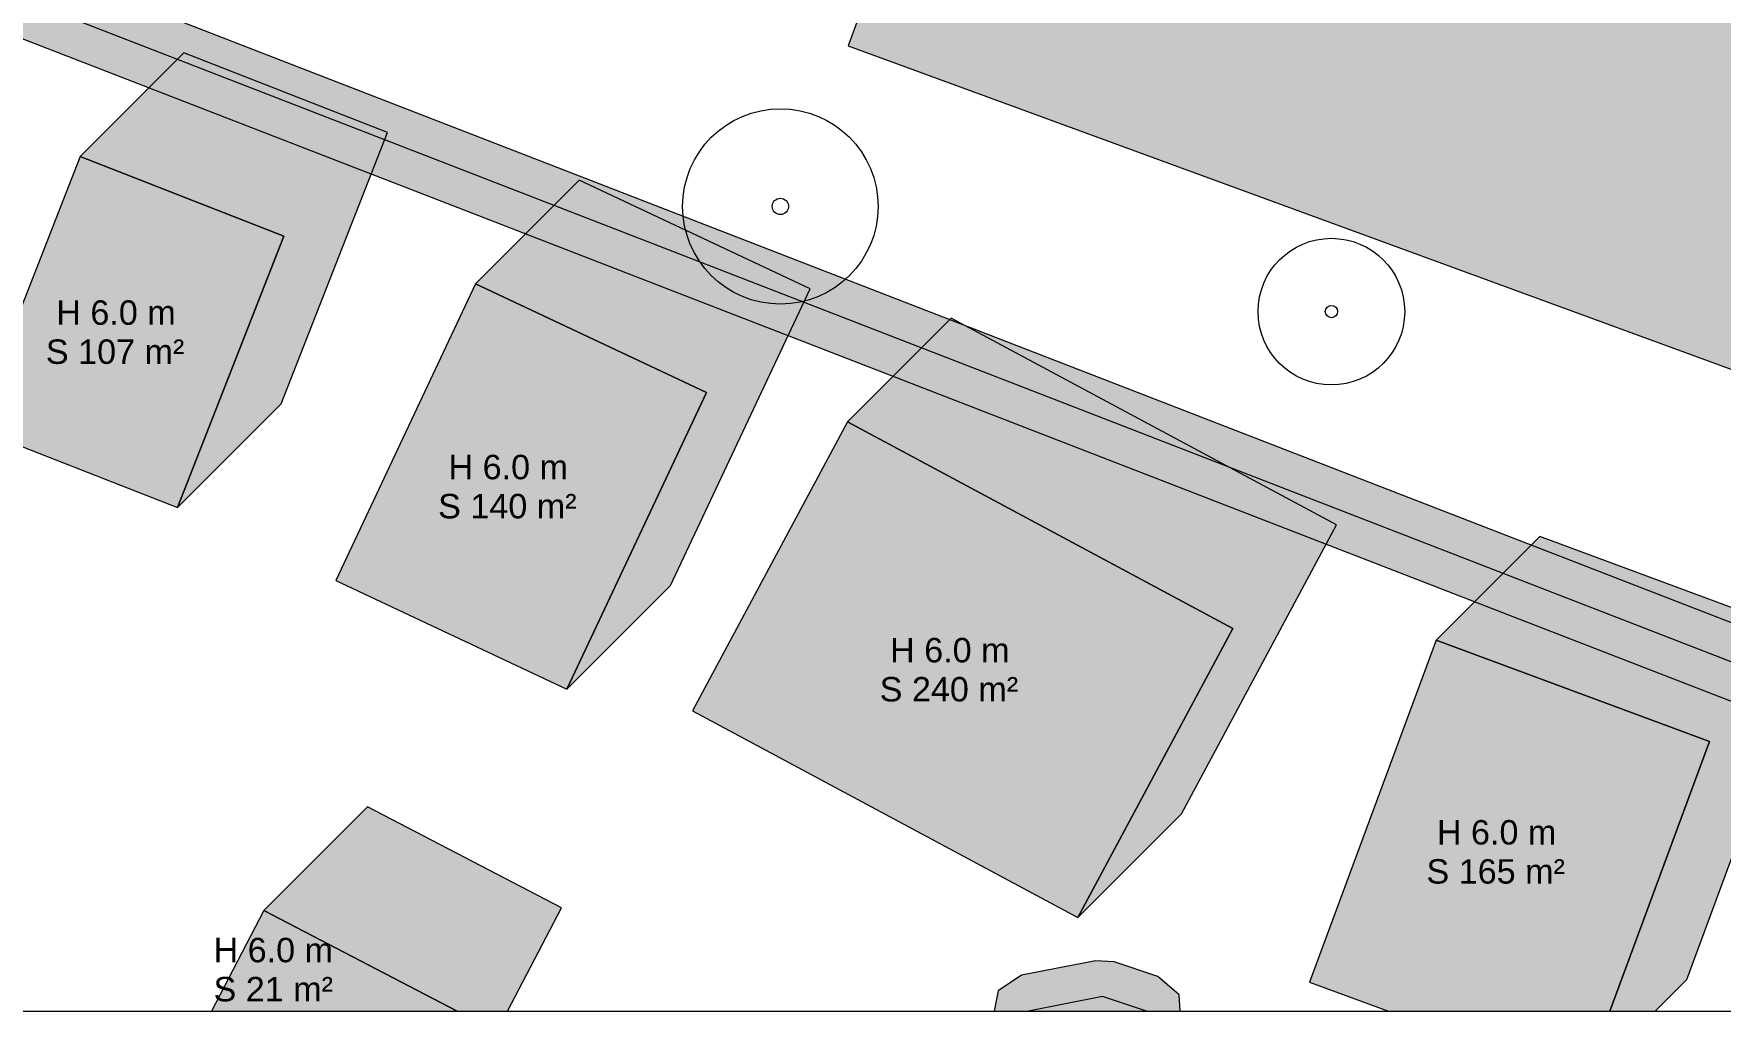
# Model space of a CAD drawing. Header units: metres. Extents: x -3 to 687, y -1 to 1371.
# Drawn here: x 326.6 to 395.6, y 0 to 40 of the extents above; entities that cross this region are included whole.
import ezdxf

# ---------------------------------------------------------------- set-up
doc = ezdxf.new("R2010")
doc.units = ezdxf.units.M
doc.header["$MEASUREMENT"] = 0
for name, color, linetype, lineweight, true_color in [('TPX_BUILDING_AREAS_TEXT', 7, 'CONTINUOUS', 0, 0x000000), ('TPX_BUILDING_HEIGHTS_TEXT', 7, 'CONTINUOUS', 0, 0x000000), ('TPX_BUILDINGS', 7, 'CONTINUOUS', 0, 0x000000), ('TPX_BUILDINGS_HATCH', 7, 'CONTINUOUS', 0, 0xf0f0f0), ('TPX_BUILDINGS_SHADOWS_HATCH', 7, 'CONTINUOUS', 0, 0x000000), ('TPX_BUILDINGS_SHADOWS_OUTLINES', 7, 'CONTINUOUS', 0, 0x000000), ('TPX_FRAME_PROJECT', 7, 'CONTINUOUS', 0, 0x000000), ('TPX_ROADS_AXES', 7, 'CONTINUOUS', 0, 0x323232), ('TPX_ROADS_CONTOURS', 7, 'CONTINUOUS', 0, 0x646464), ('TPX_ROADS_HATCH', 7, 'CONTINUOUS', 0, 0xc8c8c8), ('TPX_VEGETATION_TREES_INDIVIDUAL', 7, 'CONTINUOUS', 0, 0x136734)]:
    doc.layers.add(name, color=color, linetype=linetype, lineweight=lineweight, true_color=true_color)
doc.styles.add('TPX_TEXTE', font='arial.ttf')

# ---------------------------------------------------------------- blocks, each defined once
blk = doc.blocks.new('TREETR003_CR040')
at = {"layer": 'TPX_VEGETATION_TREES_INDIVIDUAL'}
for radius in [4, 0.333]:
    blk.add_circle((0, 0, 0.036), radius, dxfattribs=at)
blk = doc.blocks.new('TREETR003_CR030')
at = {"layer": 'TPX_VEGETATION_TREES_INDIVIDUAL'}
for radius in [3, 0.25]:
    blk.add_circle((0, 0, 0.036), radius, dxfattribs=at)

msp = doc.modelspace()

# ---------------------------------------------------------------- hatches: boundary and pattern name
at = {"layer": 'TPX_BUILDINGS_HATCH'}
for points in [[(370.614, 68.829), (359.897, 39.515), (462.032, 2.1), (465.936, 14.887), (443.029, 26.091), (425.101, 33.391), (425.634, 36.034), (397.087, 47.127), (398.902, 51.72), (370.614, 68.829)], [(328.462, 34.985), (324.114, 23.876), (332.45, 20.615), (336.798, 31.724), (328.462, 34.985)], [(344.648, 29.775), (338.931, 17.626), (348.376, 13.179), (354.093, 25.328), (344.648, 29.775)], [(359.874, 24.131), (353.527, 12.299), (369.3, 3.834), (375.646, 15.666), (359.874, 24.131)], [(383.961, 15.187), (378.781, 1.193), (382.007, 0), (391.07, 0), (395.151, 11.045), (383.961, 15.187)], [(335.977, 4.121), (333.836, 0), (343.898, 0), (335.977, 4.121)]]:
    msp.add_hatch(color=256, dxfattribs=at).paths.add_polyline_path(points)
at = {"layer": 'TPX_BUILDINGS_SHADOWS_HATCH'}
for points in [[(332.704, 39.228), (328.462, 34.985), (336.798, 31.724), (332.45, 20.615), (336.692, 24.858), (341.04, 35.966), (332.704, 39.228)], [(348.891, 34.017), (344.648, 29.775), (354.093, 25.328), (348.376, 13.179), (352.618, 17.422), (358.336, 29.571), (348.891, 34.017)], [(364.116, 28.373), (359.874, 24.131), (375.646, 15.666), (369.3, 3.834), (373.542, 8.076), (379.889, 19.909), (364.116, 28.373)], [(388.203, 19.43), (383.961, 15.187), (395.151, 11.045), (391.07, 0), (392.929, 0), (394.223, 1.294), (399.393, 15.287), (388.203, 19.43)], [(340.22, 8.364), (335.977, 4.121), (343.898, 0), (345.958, 0), (348.164, 4.231), (340.22, 8.364)]]:
    msp.add_hatch(color=256, dxfattribs=at).paths.add_polyline_path(points)
at = {"layer": 'TPX_ROADS_HATCH'}
for points in [[(283.339, 59.142), (282.545, 58.312), (282.572, 57.164), (283.402, 56.371), (428.769, 0), (434.304, 0), (434.29, 0.605), (433.46, 1.399), (284.486, 59.168), (283.339, 59.142)], [(366.034, 0.835), (365.867, 0), (373.49, 0), (373.444, 0.669), (372.577, 1.422), (370.788, 2.021), (370.022, 2.07), (366.99, 1.472), (366.034, 0.835)]]:
    msp.add_hatch(color=256, dxfattribs=at).paths.add_polyline_path(points)

# ---------------------------------------------------------------- linework, layer by layer
at = {"layer": 'TPX_BUILDINGS', "elevation": 0.042}
for points in [[(370.614, 68.829), (359.897, 39.515), (462.032, 2.1), (465.936, 14.887), (443.029, 26.091), (425.101, 33.391), (425.634, 36.034), (397.087, 47.127), (398.902, 51.72)], [(328.462, 34.985), (324.114, 23.876), (332.45, 20.615), (336.798, 31.724)], [(344.648, 29.775), (338.931, 17.626), (348.376, 13.179), (354.093, 25.328)], [(359.874, 24.131), (353.527, 12.299), (369.3, 3.834), (375.646, 15.666)], [(383.961, 15.187), (378.781, 1.193), (382.007, 0), (391.07, 0), (395.151, 11.045)], [(335.977, 4.121), (333.836, 0), (343.898, 0)]]:
    msp.add_lwpolyline(points, close=True, dxfattribs=at)
at = {"layer": 'TPX_BUILDINGS_SHADOWS_OUTLINES', "elevation": 0.039}
for points in [[(332.704, 39.228), (328.462, 34.985), (336.798, 31.724), (332.45, 20.615), (336.692, 24.858), (341.04, 35.966)], [(348.891, 34.017), (344.648, 29.775), (354.093, 25.328), (348.376, 13.179), (352.618, 17.422), (358.336, 29.571)], [(364.116, 28.373), (359.874, 24.131), (375.646, 15.666), (369.3, 3.834), (373.542, 8.076), (379.889, 19.909)], [(388.203, 19.43), (383.961, 15.187), (395.151, 11.045), (391.07, 0), (392.929, 0), (394.223, 1.294), (399.393, 15.287)], [(340.22, 8.364), (335.977, 4.121), (343.898, 0), (345.958, 0), (348.164, 4.231)]]:
    msp.add_lwpolyline(points, close=True, dxfattribs=at)
at = {"layer": 'TPX_FRAME_PROJECT', "elevation": 0}
msp.add_lwpolyline([(0, 0), (681.314, 0), (681.314, 1365.202), (0, 1365.202)], close=True, dxfattribs=at)
at = {"layer": 'TPX_ROADS_AXES', "elevation": 0.03}
for points in [[(432.918, 0), (283.944, 57.77)], [(372.101, 0), (370.312, 0.599), (367.28, 0)]]:
    msp.add_lwpolyline(points, dxfattribs=at)
at = {"layer": 'TPX_ROADS_CONTOURS', "elevation": 0.027}
for points in [[(283.339, 59.142), (282.545, 58.312), (282.572, 57.164), (283.402, 56.371), (428.769, 0), (434.304, 0), (434.29, 0.605), (433.46, 1.399), (284.486, 59.168)], [(366.034, 0.835), (365.867, 0), (373.49, 0), (373.444, 0.669), (372.577, 1.422), (370.788, 2.021), (370.022, 2.07), (366.99, 1.472)]]:
    msp.add_lwpolyline(points, close=True, dxfattribs=at)

# ---------------------------------------------------------------- block references
at = {"layer": 'TPX_VEGETATION_TREES_INDIVIDUAL'}
for name, p in [('TREETR003_CR040', (357.121, 32.945, 0.036)), ('TREETR003_CR030', (379.676, 28.64, 0.036))]:
    msp.add_blockref(name, p, dxfattribs=at)

# ---------------------------------------------------------------- texts
at = {"layer": 'TPX_BUILDING_AREAS_TEXT', "style": 'TPX_TEXTE'}
for s, p in [('S 107 m²', (327.056, 26.5, 0.045)), ('S 140 m²', (343.112, 20.177, 0.045)), ('S 240 m²', (361.187, 12.682, 0.045)), ('S 165 m²', (383.568, 5.226, 0.045)), ('S 21 m²', (333.919, 0.406, 0.045))]:
    msp.add_text(s, height=1, dxfattribs=at).set_placement(p)
at = {"layer": 'TPX_BUILDING_HEIGHTS_TEXT', "style": 'TPX_TEXTE'}
for p in [(327.481, 28.1, 0.045), (343.537, 21.777, 0.045), (361.612, 14.282, 0.045), (383.993, 6.826, 0.045), (333.919, 2.006, 0.045)]:
    msp.add_text('H 6.0 m', height=1, dxfattribs=at).set_placement(p)

doc.saveas('drawing.dxf')
